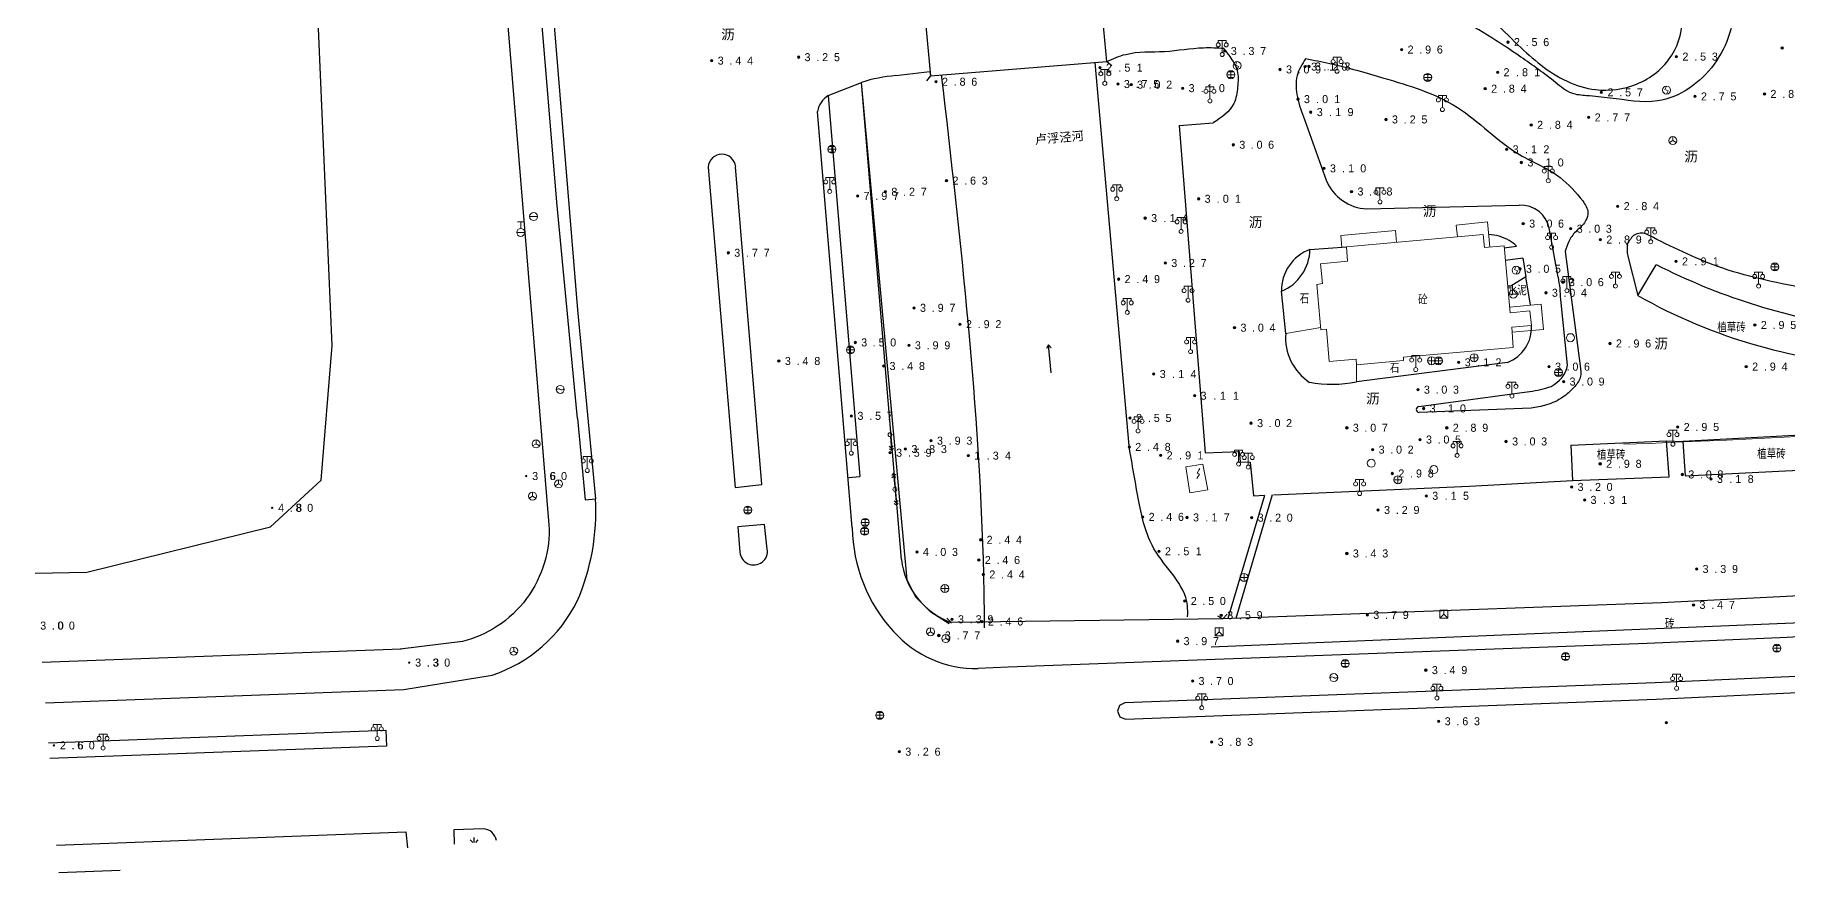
# Model space of a CAD drawing. Header units: metres. Extents: x 342272 to 345188, y 671156 to 672490.
# Drawn here: x 343175.6 to 343394.6, y 671169.7 to 671274.3 of the extents above; entities that cross this region are included whole.
import ezdxf
from ezdxf.enums import TextEntityAlignment as Align

# ---------------------------------------------------------------- set-up
doc = ezdxf.new("R2010")
doc.units = ezdxf.units.M
doc.header["$LTSCALE"] = 0.5
doc.header["$MEASUREMENT"] = 0
doc.layers.add('00-地形', color=251, linetype='Continuous')
doc.layers.add('00-文字', color=251, linetype='Continuous')
doc.layers.add('00-现状标高', color=2, linetype='Continuous', lineweight=0, plot=False)
doc.layers.add('地块线', color=7, linetype='Continuous', lineweight=0, plot=False)
for name, color, linetype, lineweight in [('公共设施纪念物', 8, 'Continuous', 0), ('普通房屋', 8, 'Continuous', 0), ('通讯及其他管线设施', 252, 'Continuous', 0)]:
    doc.layers.add(name, color=color, linetype=linetype, lineweight=lineweight)
doc.styles.add('MtXpl_', font='simhei.ttf')
doc.styles.add('MtXpl__1', font='')
doc.styles.add('正等线体2.0', font='MCS_Chinese1.shx', dxfattribs={"height": 2, "bigfont": 'MCS_Chinese1big.shx'})
doc.styles.add('细等线体2.5', font='MCS_Chinese1.shx', dxfattribs={"height": 2.5, "bigfont": 'MCS_Chinese1big.shx'})
doc.styles.add('细等线体3.0', font='MCS_Chinese1.shx', dxfattribs={"height": 3, "bigfont": 'MCS_Chinese1big.shx'})
doc.styles.get('MtXpl__1').set_extended_font_data('SimHei', italic=True)

# ---------------------------------------------------------------- blocks, each defined once
blk = doc.blocks.new('155210_1')
at = {"layer": '公共设施纪念物', "lineweight": 0}
for p, q in [((-1, 2.9), (-1, 3.5)), ((-1, 3.5), (1, 3.5)), ((0, 0.5), (0, 3.5)), ((1, 3.5), (1, 2.9))]:
    blk.add_line(p, q, dxfattribs=at)
for centre in [(-1, 2.4), (0, 0), (1, 2.4)]:
    blk.add_circle(centre, 0.5, dxfattribs=at)
blk = doc.blocks.new('174201')
at = {"layer": '通讯及其他管线设施', "linetype": 'Continuous', "lineweight": 0}
for p, q in [((-1, 0), (1, 0)), ((-0.7, 0.7), (0.7, 0.7)), ((0, -1), (0, 1)), ((-0.7, -0.7), (0.7, -0.7))]:
    blk.add_line(p, q, dxfattribs=at)
blk.add_circle((0, 0), 1, dxfattribs=at)
blk = doc.blocks.new('174400')
at = {"layer": '通讯及其他管线设施', "lineweight": 0}
blk.add_circle((0, 0), 1, dxfattribs=at)
for centre, start, end in [((-0.43, -0.55), 52.0967, 144.3058), ((0.43, 0.55), 232.0967, 324.3058)]:
    blk.add_arc(centre, 0.694, start, end, dxfattribs=at)
blk = doc.blocks.new('174700')
at = {"layer": '通讯及其他管线设施', "linetype": 'Continuous', "lineweight": 0}
for p, q in [((0, 1), (-0.38, 0.18)), ((-0.38, 0.18), (0.38, -0.18)), ((0, -1), (0.38, -0.18))]:
    blk.add_line(p, q, dxfattribs=at)
blk.add_circle((0, 0), 1, dxfattribs=at)
blk = doc.blocks.new('174601')
at = {"layer": '通讯及其他管线设施', "lineweight": 0}
for q in [(-0.87, -0.5), (0, 1), (0.87, -0.5)]:
    blk.add_line((0, 0), q, dxfattribs=at)
blk.add_circle((0, 0), 1, dxfattribs=at)
blk = doc.blocks.new('174100')
at = {"layer": '通讯及其他管线设施', "lineweight": 0}
blk.add_line((-1, 0), (1, 0), dxfattribs=at)
blk.add_circle((0, 0), 1, dxfattribs=at)
blk = doc.blocks.new('174200')
at = {"layer": '通讯及其他管线设施', "lineweight": 0}
for p, q in [((-1, 0), (1, 0)), ((0, 1), (0, -1))]:
    blk.add_line(p, q, dxfattribs=at)
blk.add_circle((0, 0), 1, dxfattribs=at)
blk = doc.blocks.new('174900')
at = {"layer": '通讯及其他管线设施', "lineweight": 0}
blk.add_circle((0, 0), 1, dxfattribs=at)
blk = doc.blocks.new('174602')
at = {"layer": '通讯及其他管线设施', "lineweight": 0}
for p, q in [((-1, 1), (-1, -1)), ((1, 1), (-1, 1)), ((-1, -1), (0, 0)), ((0, 0), (0, 1)), ((0, 0), (1, -1)), ((1, -1), (1, 1)), ((-1, -1), (1, -1))]:
    blk.add_line(p, q, dxfattribs=at)
blk = doc.blocks.new('213400_1')
at = {"layer": '00-现状标高', "linetype": 'Continuous', "lineweight": 0}
h = blk.add_hatch(color=256, dxfattribs=at)
edge = h.paths.add_edge_path()
edge.add_arc((0, 0), 0.3, 0, 360)
blk.add_circle((0, 0), 0.3, dxfattribs=at)
blk = doc.blocks.new('174601_1')
at = {"layer": '通讯及其他管线设施', "linetype": 'Continuous', "lineweight": 0}
for q in [(-0.87, -0.5), (0, 1), (0.87, -0.5)]:
    blk.add_line((0, 0), q, dxfattribs=at)
blk.add_circle((0, 0), 1, dxfattribs=at)
blk = doc.blocks.new('175200_1')
at = {"layer": '通讯及其他管线设施', "linetype": 'Continuous', "lineweight": 0}
for p, q in [((-1, 0), (1, 0)), ((-0.8, 2.6), (0.8, 2.6)), ((0, 1), (0, 2.6))]:
    blk.add_line(p, q, dxfattribs=at)
blk.add_circle((0, 0), 1, dxfattribs=at)
blk = doc.blocks.new('174100_1')
at = {"layer": '通讯及其他管线设施', "linetype": 'Continuous', "lineweight": 0}
blk.add_line((-1, 0), (1, 0), dxfattribs=at)
blk.add_circle((0, 0), 1, dxfattribs=at)
blk = doc.blocks.new('155210')
at = {"layer": '公共设施纪念物', "linetype": 'Continuous', "lineweight": 0}
for p, q in [((-1, 2.9), (-1, 3.5)), ((-1, 3.5), (1, 3.5)), ((0, 0.5), (0, 3.5)), ((1, 3.5), (1, 2.9))]:
    blk.add_line(p, q, dxfattribs=at)
for centre in [(-1, 2.4), (0, 0), (1, 2.4)]:
    blk.add_circle(centre, 0.5, dxfattribs=at)
blk = doc.blocks.new('213400_3')
at = {"layer": '00-现状标高', "linetype": 'Continuous', "lineweight": 0}
h = blk.add_hatch(color=256, dxfattribs=at)
edge = h.paths.add_edge_path()
edge.add_arc((0, 0), 0.3, 0, 360)
blk = doc.blocks.new('174400_1')
at = {"layer": '通讯及其他管线设施', "linetype": 'Continuous', "lineweight": 0}
blk.add_circle((0, 0), 1, dxfattribs=at)
for centre, start, end in [((-0.43, -0.55), 52.0967, 144.3058), ((0.43, 0.55), 232.0967, 324.3058)]:
    blk.add_arc(centre, 0.694, start, end, dxfattribs=at)

msp = doc.modelspace()

# ---------------------------------------------------------------- hatches: boundary and pattern name
at = {"layer": '00-现状标高', "lineweight": 0}
h = msp.add_hatch(color=256, dxfattribs=at)
edge = h.paths.add_edge_path()
edge.add_arc((343379.44, 671188.44), 0.15, 0, 360)

# ---------------------------------------------------------------- linework, layer by layer
at = {"layer": '00-地形', "lineweight": -3}
for p, q in [((343232.74, 671298.71), (343236.3, 671255.74)), ((343240.82, 671253.47), (343237.13, 671297.49)), ((343238.69, 671297.05), (343243.4, 671240.01)), ((343212.72, 671235.55), (343210.56, 671285.8)), ((343309.52, 671271.05), (343308.47, 671282.12)), ((343286.44, 671280.32), (343287.49, 671269.25)), ((343287.49, 671269.25), (343309.52, 671271.05)), ((343312.3, 671223.03), (343308.06, 671270.93)), ((343309.52, 671271.05), (343310.13, 671270.53)), ((343274.71, 671266.78), (343278.86, 671268.43)), ((343284.56, 671206.29), (343278.86, 671268.43)), ((343283.85, 671208.84), (343278.86, 671268.43)), ((343283.14, 671269.28), (343287.41, 671269.78)), ((343287.49, 671269.25), (343286.98, 671268.64)), ((343287.41, 671269.78), (343287.49, 671269.25)), ((343274.71, 671266.78), (343278.66, 671219.21)), ((343277.71, 671212.78), (343273.36, 671264.81)), ((343318.55, 671263.04), (343322.8, 671263.38)), ((343334.22, 671263.78), (343336.93, 671256.2)), ((343318.55, 671263.04), (343321.79, 671222.16)), ((343259.71, 671257.85), (343263.07, 671217.83)), ((343266.41, 671218.19), (343263.14, 671257.87)), ((343236.3, 671255.74), (343239.82, 671213.15)), ((343243.38, 671226.43), (343240.82, 671253.47)), ((343342.01, 671252.62), (343361.03, 671253.08)), ((343365.93, 671244.08), (343364.83, 671250)), ((343374.51, 671248.08), (343374.8, 671248.59)), ((343334.9, 671247.57), (343339.48, 671247.87)), ((343360.71, 671247.92), (343359.18, 671247.73)), ((343361.5, 671246.46), (343359.34, 671246.18)), ((343361.56, 671246.28), (343361.89, 671244.14)), ((343366.77, 671247.29), (343368.66, 671233.01)), ((343374.67, 671246.56), (343375.86, 671241.81)), ((343361.89, 671244.14), (343359.98, 671242.99)), ((343362.44, 671240.6), (343361.89, 671244.14)), ((343375.86, 671241.81), (343378.16, 671245.63)), ((343331.87, 671237.07), (343331.33, 671242.34)), ((343359.98, 671242.99), (343359.61, 671242.96)), ((343243.4, 671240.01), (343245.63, 671216.42)), ((343367.1, 671233.09), (343366.24, 671241.29)), ((343211.34, 671218.75), (343212.72, 671235.55)), ((343302.25, 671235.64), (343302, 671235.2)), ((343302.58, 671232.15), (343302.25, 671235.64)), ((343302.25, 671235.64), (343302.58, 671235.26)), ((343359.59, 671233.45), (343340.7, 671231.03)), ((343348.51, 671227.95), (343362.35, 671229.81)), ((343243.38, 671226.43), (343244.34, 671216.3)), ((343362.53, 671227.73), (343348.53, 671227.21)), ((343406.27, 671224.92), (343381.5, 671223.58)), ((343321.79, 671222.16), (343326.05, 671222.33)), ((343326.05, 671222.33), (343326.2, 671221.04)), ((343367.51, 671223.11), (343379.43, 671223.66)), ((343367.51, 671223.11), (343367.69, 671218.69)), ((343379.79, 671219.14), (343379.43, 671223.66)), ((343379.43, 671223.66), (343381.5, 671223.58)), ((343381.5, 671223.58), (343381.8, 671219.29)), ((343326.2, 671221.04), (343327.43, 671221.01)), ((343327.43, 671221.01), (343327.86, 671216.79)), ((343381.8, 671219.29), (343406.5, 671220.49)), ((343205.03, 671212.91), (343211.34, 671218.75)), ((343263.07, 671217.83), (343266.41, 671218.19)), ((343277.27, 671219.09), (343278.66, 671219.21)), ((343330.34, 671216.91), (343354.82, 671218.01)), ((343354.82, 671218.01), (343367.69, 671218.69)), ((343367.69, 671218.69), (343379.79, 671219.14)), ((343244.34, 671216.3), (343245.63, 671216.42)), ((343329.2, 671216.84), (343324.64, 671201.45)), ((343330.19, 671216.91), (343325.65, 671201.48)), ((343327.86, 671216.79), (343329.24, 671216.86)), ((343239.82, 671213.15), (343239.84, 671212.58)), ((343266.76, 671213.2), (343263.41, 671212.91)), ((343267.1, 671210.13), (343266.76, 671213.2)), ((343182.07, 671207.26), (343205.03, 671212.91)), ((343239.74, 671210.82), (343239.66, 671210.23)), ((343239.8, 671211.41), (343239.74, 671210.82)), ((343239.83, 671212), (343239.8, 671211.41)), ((343239.84, 671212.58), (343239.83, 671212)), ((343263.41, 671212.91), (343263.68, 671209.75)), ((343239.42, 671209.04), (343239.26, 671208.45)), ((343239.55, 671209.64), (343239.42, 671209.04)), ((343239.66, 671210.23), (343239.55, 671209.64)), ((343263.68, 671209.75), (343263.72, 671209.76)), ((343175.61, 671207.13), (343182.07, 671207.26)), ((343238.61, 671206.69), (343238.35, 671206.11)), ((343238.86, 671207.27), (343238.61, 671206.69)), ((343239.07, 671207.85), (343238.86, 671207.27)), ((343239.26, 671208.45), (343239.07, 671207.85)), ((343237.39, 671204.47), (343237.02, 671203.95)), ((343237.73, 671205), (343237.39, 671204.47)), ((343238.05, 671205.55), (343237.73, 671205)), ((343238.35, 671206.11), (343238.05, 671205.55)), ((343285.65, 671204.14), (343284.56, 671206.29)), ((343412.67, 671205.16), (343378.84, 671203.4)), ((343235.33, 671202.05), (343234.86, 671201.62)), ((343235.78, 671202.49), (343235.33, 671202.05)), ((343236.21, 671202.96), (343235.78, 671202.49)), ((343236.63, 671203.44), (343236.21, 671202.96)), ((343237.02, 671203.95), (343236.63, 671203.44)), ((343241.98, 671201.33), (343242.47, 671202.07)), ((343242.47, 671202.07), (343242.93, 671202.84)), ((343242.93, 671202.84), (343243.34, 671203.62)), ((343287.55, 671202.25), (343285.65, 671204.14)), ((343289.8, 671200.78), (343287.55, 671202.25)), ((343422.77, 671202.03), (343322.57, 671197.9)), ((343378.84, 671203.4), (343324, 671201.42)), ((343324, 671201.42), (343324.55, 671202)), ((343232.31, 671199.87), (343231.77, 671199.59)), ((343232.84, 671200.17), (343232.31, 671199.87)), ((343233.36, 671200.5), (343232.84, 671200.17)), ((343233.88, 671200.85), (343233.36, 671200.5)), ((343234.38, 671201.22), (343233.88, 671200.85)), ((343234.86, 671201.62), (343234.38, 671201.22)), ((343240.27, 671199.21), (343240.88, 671199.89)), ((343240.88, 671199.89), (343241.45, 671200.6)), ((343241.45, 671200.6), (343241.98, 671201.33)), ((343290.09, 671200.95), (343289.51, 671201.5)), ((343324, 671201.42), (343290.09, 671200.95)), ((343323.35, 671201.8), (343324, 671201.42)), ((343411.96, 671200.1), (343394.51, 671199.11)), ((343221.35, 671197.65), (343176.49, 671195.95)), ((343229.03, 671198.59), (343221.24, 671197.63)), ((343229.58, 671198.74), (343229.03, 671198.59)), ((343230.13, 671198.92), (343229.58, 671198.74)), ((343230.68, 671199.12), (343230.13, 671198.92)), ((343231.23, 671199.34), (343230.68, 671199.12)), ((343231.77, 671199.59), (343231.23, 671199.34)), ((343238.25, 671197.37), (343238.96, 671197.95)), ((343238.96, 671197.95), (343239.63, 671198.57)), ((343239.63, 671198.57), (343240.27, 671199.21)), ((343377.05, 671198.32), (343297.2, 671195.38)), ((343394.51, 671199.11), (343377.05, 671198.32)), ((343235.19, 671195.42), (343235.99, 671195.85)), ((343235.99, 671195.85), (343236.76, 671196.31)), ((343236.76, 671196.31), (343237.52, 671196.82)), ((343237.52, 671196.82), (343238.25, 671197.37)), ((343221.7, 671192.58), (343232.73, 671194.39)), ((343232.73, 671194.39), (343233.56, 671194.69)), ((343233.56, 671194.69), (343234.38, 671195.04)), ((343234.38, 671195.04), (343235.19, 671195.42)), ((343297.2, 671195.38), (343293.45, 671195.21)), ((343378.05, 671193.41), (343311.77, 671190.94)), ((343403.36, 671194.58), (343378.05, 671193.41)), ((343176.89, 671190.91), (343221.7, 671192.58)), ((343311.85, 671188.9), (343378.16, 671191.37)), ((343378.16, 671191.37), (343403.64, 671192.57)), ((343311.11, 671190.59), (343310.87, 671189.88)), ((343310.87, 671189.88), (343311.16, 671189.2)), ((343311.77, 671190.94), (343311.11, 671190.59)), ((343311.16, 671189.2), (343311.85, 671188.9)), ((343177.28, 671185.95), (343219.45, 671187.5)), ((343219.45, 671187.5), (343219.52, 671185.51)), ((343219.52, 671185.51), (343177.44, 671183.96)), ((343178.29, 671173.17), (343221.95, 671174.82)), ((343221.95, 671174.82), (343222.13, 671172.83)), ((343231.6, 671175.19), (343227.91, 671175.05)), ((343227.91, 671175.05), (343227.98, 671173.29)), ((343229.98, 671173.82), (343230.32, 671173.48)), ((343230.48, 671173.49), (343230.48, 671174.12)), ((343230.67, 671173.5), (343230.98, 671173.82)), ((343186.25, 671169.99), (343178.57, 671169.68))]:
    msp.add_line(p, q, dxfattribs=at)
for centre, radius, start, end in [((343285.12, 671248.07), 21.3, 95.325, 107.0773), ((343276.23, 671264.29), 2.91, 121.3823, 169.8187), ((343261.43, 671257.74), 1.72, 4.4719, 176.3896), ((343342.33, 671258.47), 5.86, 202.7658, 266.8557), ((343361.26, 671249.48), 3.61, 8.354, 93.6439), ((343356.96, 671243.74), 5.69, 94.0701, 94.164), ((343356.96, 671243.74), 5.69, 60.1898, 87.4859), ((343357.87, 671245.41), 3.8, 41.9233, 59.559), ((343377.6, 671247.51), 3.08, 168.3942, 198.0163), ((343376.3, 671247.99), 1.61, 56.654, 158.33), ((343336.86, 671242.4), 5.53, 110.7782, 180.5892), ((343329.15, 671247.66), 5.75, 292.3077, 359.0597), ((343357.87, 671245.41), 3.8, 13.2366, 16.1248), ((343349.64, 671240.92), 16.6, 1.2849, 11.0038), ((343413.92, 671315.85), 78.76, 242.9936, 261.7087), ((343409.15, 671300.4), 67.38, 240.3929, 268.0237), ((343338.65, 671236.58), 6.8, 175.8479, 235.7765), ((343357.93, 671237.79), 4.65, 290.8451, 3.2567), ((343363.37, 671233.89), 3.81, 295.7967, 347.9371), ((343337.58, 671246.34), 15.62, 259.8743, 281.5384), ((343360.17, 671244.76), 15.11, 278.3071, 288.7606), ((343348.56, 671227.58), 0.37, 97.722, 265.0324), ((343217.56, 671214.86), 28.12, 336.4492, 3.1913), ((343297.32, 671213.11), 19.62, 180.9581, 222.5689), ((343265.4, 671209.87), 1.72, 184.0099, 8.7467), ((343293.41, 671209.98), 9.63, 186.8001, 249.8073), ((343293.21, 671209.06), 13.85, 221.744, 270.9744), ((343231.55, 671173.46), 1.73, 8.4026, 88.5066)]:
    msp.add_arc(centre, radius, start, end, dxfattribs=at)
for points in [[(343366.46, 671296.75), (343365.71, 671295.75), (343370.29, 671293.25), (343373.57, 671294.25), (343378.54, 671292.55), (343383.18, 671289.81), (343386.06, 671284.97), (343387.84, 671278.71), (343385.4, 671270.69), (343378.34, 671266.11), (343372.41, 671266.47), (343369.44, 671266.76), (343367.64, 671267.06), (343365.6, 671268.4), (343361.25, 671271.59), (343352.7, 671276.76), (343340.14, 671280.67), (343327.99, 671282.51), (343318.48, 671282.79), (343312.75, 671281.52), (343309.56, 671281.97), (343308.47, 671282.12)], [(343318.61, 671295.79), (343331.97, 671286.53), (343337.42, 671284.13), (343345.04, 671282.49), (343352.21, 671280.24), (343357.58, 671276.28), (343360.89, 671273.11), (343367.02, 671268.57), (343370.58, 671267.53), (343375.72, 671268.22), (343380.12, 671271.82), (343381.4, 671276.83), (343380.8, 671280.02), (343379.75, 671283.42), (343377.46, 671285.96), (343373.82, 671288.41), (343372.14, 671289.09), (343368.64, 671289.75), (343363.51, 671289.96)], [(343309.52, 671271.05), (343311.88, 671271.93), (343316.73, 671272.3), (343321.61, 671272.76), (343324.16, 671272.7)], [(343324.11, 671272.64), (343325.29, 671271.04), (343325.81, 671269.91), (343325.86, 671267.85), (343325.4, 671265.81), (343322.82, 671263.36)], [(343334.35, 671271.38), (343333.3, 671269.27), (343333.33, 671266.57), (343334.22, 671263.78)], [(343334.36, 671271.4), (343337.37, 671270.79), (343344.15, 671268.96), (343353.32, 671265.31), (343361.09, 671259.41), (343366.17, 671256.55), (343368.98, 671253.62)], [(343288.84, 671269.35), (343294.1, 671206.9), (343294.21, 671200.3)], [(343368.98, 671253.62), (343369.64, 671252.16), (343369.37, 671251.2), (343369.19, 671250.89), (343368.1, 671249.77), (343367.24, 671248.55), (343366.77, 671247.29)], [(343451.25, 671247.03), (343441.52, 671243.49), (343429.69, 671241.21), (343418.94, 671240.28), (343406.93, 671241.03), (343396.63, 671242.73), (343385.85, 671245.43), (343377.19, 671249.34)], [(343368.66, 671233.01), (343368.67, 671231.55), (343367.85, 671230.3), (343366.49, 671229.1), (343364.46, 671228.14), (343362.53, 671227.73)], [(343319.61, 671201.68), (343319.59, 671203.1), (343315.41, 671210.18), (343313.53, 671216.06), (343312.3, 671223.03)]]:
    msp.add_spline(points, degree=3, dxfattribs=at)
at = {"layer": '00-现状标高', "lineweight": 0}
msp.add_circle((343379.44, 671188.44), 0.15, dxfattribs=at)
at = {"layer": '公共设施纪念物', "lineweight": 0}
for p, q in [((343380.21, 671194.2), (343380.21, 671194.5)), ((343380.21, 671194.5), (343381.21, 671194.5)), ((343380.71, 671193), (343380.71, 671194.5)), ((343381.21, 671194.5), (343381.21, 671194.2))]:
    msp.add_line(p, q, dxfattribs=at)
for centre in [(343380.21, 671193.95), (343381.21, 671193.95), (343380.71, 671192.75)]:
    msp.add_circle(centre, 0.25, dxfattribs=at)
at = {"layer": '地块线', "lineweight": 0}
msp.add_arc((343320.23, 672676.03), 1453.81, 272.12325, 288.30935, dxfattribs=at)
at = {"layer": '普通房屋', "lineweight": 0, "flags": 128}
for points in [[(343353.32, 671249.13), (343353.18, 671250.6), (343357.08, 671250.99), (343357.36, 671247.86)], [(343337.31, 671233.55), (343336.95, 671237.59), (343336.27, 671237.53), (343335.76, 671243.2), (343336.47, 671243.32), (343336.22, 671245.78), (343339.61, 671246.11), (343339.48, 671247.87), (343356.55, 671249.42), (343356.7, 671247.8), (343359.16, 671248.02), (343359.9, 671239.66), (343362.38, 671239.88), (343362.57, 671238.06), (343360.11, 671237.87), (343360.29, 671235.33), (343346.6, 671234.12), (343346.59, 671233.68), (343340.72, 671233.16), (343340.66, 671233.84), (343337.31, 671233.55)], [(343338.88, 671247.82), (343338.75, 671249.31), (343345.57, 671249.92), (343345.71, 671248.44)], [(343359.84, 671240.37), (343363.8, 671240.72), (343364.06, 671237.58), (343360.12, 671237.23)], [(343331.87, 671237.07), (343336.24, 671237.8)]]:
    msp.add_lwpolyline(points, dxfattribs=at)
msp.add_lwpolyline([(343331.87, 671237.07, 0.267615), (343334.83, 671230.96, 0.09481), (343340.7, 671231.03), (343340.72, 671233.16)], format="xyb", dxfattribs=at)
at = {"layer": '通讯及其他管线设施', "lineweight": 0}
for p, q in [((343282.47, 671224.18), (343282.62, 671222.43)), ((343282.59, 671222.74), (343282.32, 671222.97)), ((343282.62, 671222.43), (343282.35, 671222.66)), ((343282.82, 671223.01), (343282.59, 671222.74)), ((343282.85, 671222.7), (343282.62, 671222.43)), ((343282.64, 671219.32), (343282.87, 671219.6)), ((343283.02, 671217.85), (343282.87, 671219.6)), ((343282.87, 671219.6), (343283.14, 671219.37)), ((343320.79, 671219.61), (343321.13, 671220.2)), ((343320.79, 671219.61), (343321.08, 671219.48)), ((343282.67, 671219.02), (343282.89, 671219.29)), ((343282.89, 671219.29), (343283.17, 671219.06)), ((343283.07, 671217.36), (343283.23, 671215.61)), ((343320.76, 671218.96), (343321.08, 671219.48)), ((343283.2, 671215.92), (343282.93, 671216.15)), ((343283.23, 671215.61), (343282.96, 671215.84)), ((343283.43, 671216.19), (343283.2, 671215.92)), ((343283.45, 671215.88), (343283.23, 671215.61)), ((343392.74, 671197.74), (343393.74, 671197.74)), ((343392.89, 671198.09), (343393.59, 671198.09)), ((343393.24, 671197.24), (343393.24, 671198.24)), ((343366.34, 671196.7), (343367.34, 671196.7)), ((343366.49, 671197.05), (343367.19, 671197.05)), ((343366.49, 671196.35), (343367.19, 671196.35)), ((343366.83, 671196.2), (343366.84, 671197.2)), ((343392.89, 671197.39), (343393.59, 671197.39))]:
    msp.add_line(p, q, dxfattribs=at)
at = {"layer": '通讯及其他管线设施', "lineweight": 0, "flags": 128}
msp.add_lwpolyline([(343322.13, 671217.52), (343321.5, 671220.75), (343319.4, 671220.42), (343319.91, 671217.17), (343322.13, 671217.52)], dxfattribs=at)
at = {"layer": '通讯及其他管线设施', "lineweight": 0}
for centre, radius in [((343282.44, 671224.42), 0.25), ((343283.05, 671217.6), 0.25), ((343393.24, 671197.74), 0.5), ((343366.84, 671196.7), 0.5)]:
    msp.add_circle(centre, radius, dxfattribs=at)
msp.add_solid([(343321.16, 671220.26), (343321.16, 671220), (343320.94, 671220.12)], dxfattribs=at)

# ---------------------------------------------------------------- block references
at = {"layer": '00-现状标高', "lineweight": 0, "xscale": 0.5, "yscale": 0.5, "zscale": 0.5}
for name, p in [('213400_1', (343324.26, 671272.34)), ('213400_1', (343346.35, 671272.52)), ('213400_1', (343359.64, 671273.45)), ('213400_1', (343393.9, 671272.71)), ('213400_1', (343260.15, 671271.14)), ('213400_1', (343271, 671271.58)), ('213400_1', (343308.66, 671270.26)), ('213400_1', (343331.16, 671270.04)), ('213400_1', (343334.29, 671270.4)), ('213400_1', (343334.78, 671270.41)), ('213400_1', (343380.69, 671271.64)), ('213400_1', (343288.18, 671268.5)), ('213400_1', (343310.9, 671268.21)), ('213400_1', (343312.56, 671268.14)), ('213400_1', (343318.99, 671267.7)), ('213400_1', (343356.79, 671267.63)), ('213400_1', (343358.34, 671269.69)), ('213400_1', (343333.4, 671266.33)), ('213400_1', (343371.32, 671267.19)), ('213400_1', (343383.01, 671266.68)), ('213400_1', (343391.69, 671266.98)), ('213400_1', (343335, 671264.71)), ('213400_1', (343344.4, 671263.79)), ('213400_1', (343369.73, 671264.05)), ('213400_1', (343362.54, 671263.12)), ('213400_1', (343325.32, 671260.63)), ('213400_1', (343359.47, 671260.06)), ('213400_1', (343336.65, 671257.68)), ('213400_1', (343361.32, 671258.42)), ('213400_1', (343281.85, 671254.76)), ('213400_1', (343289.49, 671256.15)), ('213400_1', (343340.09, 671254.79)), ('213400_1', (343278.38, 671254.24)), ('213400_1', (343320.99, 671253.88)), ('213400_1', (343373.35, 671252.96)), ('213400_1', (343314.31, 671251.47)), ('213400_1', (343361.54, 671250.78)), ('213400_1', (343367.49, 671250.14)), ('213400_1', (343371.18, 671248.79)), ('213400_1', (343262.22, 671247.14)), ('213400_1', (343316.82, 671245.86)), ('213400_1', (343380.64, 671246.06)), ('213400_1', (343310.99, 671243.85)), ('213400_1', (343361.14, 671245.14)), ('213400_1', (343366.51, 671243.47)), ('213400_1', (343364.38, 671242.14)), ('213400_1', (343285.43, 671240.26)), ('213400_1', (343291.17, 671238.22)), ('213400_1', (343325.47, 671237.78)), ('213400_1', (343390.49, 671238.12)), ('213400_1', (343278.08, 671235.94)), ('213400_1', (343284.79, 671235.59)), ('213400_1', (343372.38, 671235.81)), ('213400_1', (343268.54, 671233.63)), ('213400_1', (343281.62, 671233)), ('213400_1', (343353.49, 671233.45)), ('213400_1', (343364.78, 671232.91)), ('213400_1', (343389.4, 671232.92)), ('213400_1', (343315.38, 671232)), ('213400_1', (343366.59, 671231.05)), ('213400_1', (343320.48, 671229.29)), ('213400_1', (343348.39, 671230.04)), ('213400_1', (343277.61, 671226.77)), ('213400_1', (343312.43, 671226.51)), ('213400_1', (343349.11, 671227.69)), ('213400_1', (343327.55, 671225.86)), ('213400_1', (343339.51, 671225.28)), ('213400_1', (343348.65, 671223.81)), ('213400_1', (343352, 671225.28)), ('213400_1', (343380.85, 671225.39)), ('213400_1', (343282.44, 671222.17)), ('213400_1', (343284.36, 671222.63)), ('213400_1', (343287.55, 671223.67)), ('213400_1', (343292.21, 671221.8)), ('213400_1', (343312.32, 671222.9)), ('213400_1', (343316.25, 671221.83)), ('213400_1', (343342.73, 671222.55)), ('213400_1', (343359.41, 671223.57)), ('213400_1', (343345.19, 671219.57)), ('213400_1', (343371.16, 671220.78)), ('213400_1', (343381.43, 671219.45)), ('213400_3', (343236.97, 671219.25)), ('213400_1', (343367.59, 671217.89)), ('213400_1', (343385, 671218.9)), ('213400_3', (343205.23, 671215.28)), ('213400_1', (343343.41, 671215.01)), ('213400_1', (343349.43, 671216.78)), ('213400_1', (343369.21, 671216.27)), ('213400_1', (343314, 671214.15)), ('213400_1', (343319.54, 671214.08)), ('213400_1', (343327.62, 671214.06)), ('213400_1', (343293.75, 671211.29)), ('213400_1', (343285.79, 671209.77)), ('213400_1', (343293.53, 671208.76)), ('213400_1', (343316.03, 671209.85)), ('213400_1', (343339.51, 671209.58)), ('213400_1', (343294.09, 671206.96)), ('213400_1', (343383.21, 671207.64)), ('213400_1', (343319.26, 671203.64)), ('213400_1', (343323.81, 671201.87)), ('213400_1', (343342.07, 671201.91)), ('213400_1', (343382.82, 671203.15)), ('213400_1', (343290.17, 671201.36)), ('213400_1', (343293.92, 671201.08)), ('213400_1', (343288.53, 671199.34)), ('213400_1', (343318.36, 671198.63)), ('213400_3', (343222.35, 671195.95)), ('213400_1', (343320.23, 671193.65)), ('213400_1', (343349.38, 671195.01)), ('213400_1', (343350.99, 671188.62)), ('213400_3', (343177.96, 671185.61)), ('213400_1', (343283.59, 671184.82)), ('213400_1', (343322.62, 671186.05))]:
    msp.add_blockref(name, p, dxfattribs=at)
at = {"layer": '公共设施纪念物', "lineweight": 0, "xscale": 0.5, "yscale": 0.5, "zscale": 0.5}
for name, p in [('155210_1', (343323.94, 671271.92)), ('155210_1', (343323.94, 671271.91)), ('155210_1', (343309.27, 671268.3)), ('155210_1', (343338.28, 671269.82)), ('155210_1', (343322.41, 671266.11)), ('155210_1', (343351.45, 671265.03)), ('155210_1', (343364.68, 671256.15)), ('155210_1', (343274.89, 671254.8)), ('155210_1', (343310.75, 671253.89)), ('155210_1', (343343.65, 671253.5)), ('155210_1', (343318.8, 671249.81)), ('155210_1', (343377.48, 671248.52)), ('155210_1', (343365.1, 671247.84)), ('155210_1', (343367, 671242.41)), ('155210_1', (343373.07, 671242.99)), ('155210_1', (343390.96, 671242.98)), ('155210_1', (343312.07, 671239.69)), ('155210_1', (343319.68, 671241.22)), ('155210_1', (343319.98, 671234.8)), ('155210_1', (343348.11, 671232.55)), ('155210_1', (343360.14, 671229.25)), ('155210_1', (343313.42, 671224.89)), ('155210_1', (343380.25, 671223.23)), ('155210_1', (343277.58, 671222.11)), ('155210_1', (343325.98, 671220.75)), ('155210_1', (343327.2, 671220.37)), ('155210_1', (343353.29, 671221.83)), ('155210_1', (343244.61, 671219.94)), ('155210_1', (343341.11, 671217.07)), ('155210_1', (343350.76, 671191.53)), ('155210_1', (343321.38, 671190.31)), ('155210', (343184.1, 671185.28)), ('155210', (343218.37, 671186.47))]:
    msp.add_blockref(name, p, dxfattribs=at)
at = {"layer": '通讯及其他管线设施', "lineweight": 0, "xscale": 0.5, "yscale": 0.5, "zscale": 0.5}
for name, p in [('174700', (343325.79, 671270.52)), ('174201', (343325.02, 671269.39)), ('174201', (343349.61, 671269.05)), ('174700', (343379.45, 671267.46)), ('174601', (343380.24, 671261.16)), ('174201', (343275.17, 671260.07)), ('175200_1', (343236.29, 671249.69)), ('174100_1', (343237.9, 671251.67)), ('174201', (343392.98, 671245.38)), ('174700', (343360.66, 671244.96)), ('174100', (343360.32, 671241.99)), ('174201', (343277.48, 671235.01)), ('174900', (343367.45, 671236.54)), ('174200', (343350.09, 671233.66)), ('174201', (343350.96, 671233.65)), ('174200', (343355.4, 671234.03)), ('174201', (343365.95, 671232.19)), ('174400_1', (343241.23, 671230.08)), ('174601_1', (343238.2, 671223.27)), ('174900', (343342.56, 671220.85)), ('174900', (343350.38, 671220.06)), ('174601_1', (343241.02, 671218.27)), ('174200', (343345.89, 671218.79)), ('174601_1', (343237.76, 671216.75)), ('174201', (343264.65, 671215)), ('174201', (343279.32, 671213.47)), ('174201', (343279.26, 671212.36)), ('174200', (343326.66, 671206.59)), ('174200', (343289.28, 671205.21)), ('174602', (343351.63, 671201.99)), ('174601', (343287.49, 671199.8)), ('174602', (343323.56, 671199.81)), ('174601_1', (343235.41, 671197.39)), ('174601', (343289.4, 671198.95)), ('174201', (343339.3, 671195.83)), ('174400', (343337.88, 671194.09)), ('174201', (343281.14, 671189.37))]:
    msp.add_blockref(name, p, dxfattribs=at)

# ---------------------------------------------------------------- texts
at = {"layer": '00-地形', "lineweight": -3, "style": 'MtXpl__1', "oblique": 345}
msp.add_text('卢浮泾河', height=1.125, rotation=4.8188, dxfattribs=at).set_placement((343300.57, 671260.72))
at = {"layer": '00-地形', "lineweight": -3, "style": 'MtXpl_'}
for p in [(343381.67, 671258.53), (343377.92, 671235.17)]:
    msp.add_text('沥', height=1.25, dxfattribs=at).set_placement(p)
at = {"layer": '00-地形', "lineweight": -3}
for s, style, p in [('植草砖', '细等线体3.0', (343387.58, 671237.84)), ('植草砖', '细等线体3.0', (343372.54, 671221.91)), ('植草砖', '细等线体3.0', (343392.56, 671222.03)), ('砖', '细等线体2.5', (343379.85, 671200.84))]:
    msp.add_text(s, height=1.25, dxfattribs=dict(at, style=style)).set_placement(p, align=Align.MIDDLE_CENTER)
at = {"layer": '00-文字', "lineweight": -3}
for s, style, p in [('沥', 'MtXpl_', (343261.33, 671273.79)), ('沥', 'MtXpl_', (343349, 671251.73)), ('沥', 'MtXpl_', (343327.25, 671250.34)), ('石', '细等线体3.0', (343333.62, 671240.8)), ('水泥', '细等线体3.0', (343359.61, 671241.83)), ('石', '细等线体3.0', (343344.89, 671232.13)), ('沥', 'MtXpl_', (343341.91, 671228.3))]:
    msp.add_text(s, height=1.25, dxfattribs=dict(at, style=style)).set_placement(p)
at = {"layer": '00-现状标高', "lineweight": 0, "char_height": 1, "attachment_point": 4, "line_spacing_factor": 0.722892, "style": '正等线体2.0'}
for s, insert in [('\\T1.979;3.25', (343271.75, 671271.57)), ('\\T1.979;3.37', (343325.01, 671272.34)), ('\\T1.966;2.96', (343347.1, 671272.52)), ('\\T1.966;2.56', (343360.39, 671273.45)), ('\\T1.979;2.53', (343381.44, 671271.64)), ('\\T1.979;3.44', (343260.9, 671271.14)), ('\\T2.069;2.51', (343309.41, 671270.26)), ('\\T1.952;3.09', (343331.91, 671270.04)), ('\\T2.037;3.10', (343335.04, 671270.39)), ('\\T1.979;3.23', (343335.53, 671270.41)), ('\\T2.069;2.81', (343359.09, 671269.69)), ('\\T1.966;2.86', (343288.93, 671268.5)), ('\\T1.979;3.75', (343311.65, 671268.21)), ('\\T1.952;3.02', (343313.31, 671268.14)), ('\\T2.037;3.10', (343319.74, 671267.7)), ('\\T1.979;2.84', (343357.54, 671267.63)), ('\\T1.979;2.57', (343372.07, 671267.18)), ('\\T2.037;3.01', (343334.15, 671266.33)), ('\\T1.979;2.75', (343383.76, 671266.67)), ('\\T1.979;2.89', (343392.44, 671266.98)), ('\\T2.069;3.19', (343335.75, 671264.71)), ('\\T1.979;3.25', (343345.15, 671263.79)), ('\\T1.979;2.84', (343363.29, 671263.12)), ('\\T1.979;2.77', (343370.48, 671264.05)), ('\\T1.940;3.06', (343326.07, 671260.63)), ('\\T2.069;3.12', (343360.22, 671260.06)), ('\\T2.037;3.10', (343362.07, 671258.42)), ('\\T2.037;3.10', (343337.4, 671257.68)), ('\\T1.979;7.97', (343279.13, 671254.24)), ('\\T1.979;8.27', (343282.6, 671254.76)), ('\\T1.966;2.63', (343290.24, 671256.15)), ('\\T1.952;3.08', (343340.84, 671254.79)), ('\\T2.037;3.01', (343321.74, 671253.88)), ('\\T1.979;2.84', (343374.1, 671252.96)), ('\\T2.069;3.14', (343315.06, 671251.47)), ('\\T1.940;3.06', (343362.29, 671250.78)), ('\\T1.952;3.03', (343368.24, 671250.14)), ('\\T1.979;2.89', (343371.93, 671248.79)), ('\\T1.979;3.77', (343262.97, 671247.14)), ('\\T1.979;3.27', (343317.57, 671245.86)), ('\\T2.069;2.91', (343381.39, 671246.06)), ('\\T1.979;2.49', (343311.74, 671243.85)), ('\\T1.952;3.05', (343361.89, 671245.14)), ('\\T1.940;3.06', (343367.26, 671243.47)), ('\\T1.952;3.04', (343365.13, 671242.14)), ('\\T1.979;3.97', (343286.18, 671240.26)), ('\\T1.979;2.92', (343291.92, 671238.22)), ('\\T1.952;3.04', (343326.22, 671237.78)), ('\\T1.979;2.95', (343391.24, 671238.12)), ('\\T1.952;3.50', (343278.83, 671235.94)), ('\\T1.979;3.99', (343285.54, 671235.58)), ('\\T1.966;2.96', (343373.13, 671235.81)), ('\\T1.979;3.48', (343269.29, 671233.62)), ('\\T1.979;3.48', (343282.37, 671232.99)), ('\\T2.069;3.12', (343354.24, 671233.45)), ('\\T1.940;3.06', (343365.53, 671232.91)), ('\\T1.979;2.94', (343390.15, 671232.92)), ('\\T2.069;3.14', (343316.13, 671231.99)), ('\\T1.952;3.03', (343349.14, 671230.04)), ('\\T1.952;3.09', (343367.34, 671231.05)), ('\\T2.176;3.11', (343321.23, 671229.28)), ('\\T1.979;3.57', (343278.36, 671226.77)), ('\\T1.979;2.55', (343313.18, 671226.51)), ('\\T1.952;3.02', (343328.3, 671225.86)), ('\\T2.037;3.10', (343349.86, 671227.69)), ('\\T1.979;3.93', (343288.3, 671223.67)), ('\\T1.952;3.07', (343340.26, 671225.28)), ('\\T1.952;3.05', (343349.4, 671223.81)), ('\\T1.979;2.89', (343352.75, 671225.28)), ('\\T1.952;3.03', (343360.16, 671223.57)), ('\\T1.979;2.95', (343381.6, 671225.38)), ('\\T1.979;3.59', (343283.19, 671222.16)), ('\\T1.979;3.83', (343285.11, 671222.62)), ('\\T2.069;1.34', (343292.96, 671221.8)), ('\\T1.979;2.48', (343313.07, 671222.89)), ('\\T2.069;2.91', (343317, 671221.83)), ('\\T1.952;3.02', (343343.48, 671222.55)), ('\\T1.940;3.60', (343237.72, 671219.25)), ('\\T1.991;3.6', (343237.72, 671219.25)), ('\\T1.979;2.98', (343345.94, 671219.57)), ('\\T1.979;2.98', (343371.91, 671220.78)), ('\\T1.952;3.08', (343382.18, 671219.45)), ('\\T1.952;3.20', (343368.34, 671217.89)), ('\\T2.069;3.18', (343385.75, 671218.89)), ('\\T1.952;4.80', (343205.98, 671215.28)), ('\\T2.010;4.8', (343205.98, 671215.28)), ('\\T1.979;3.29', (343344.16, 671215.01)), ('\\T2.069;3.15', (343350.18, 671216.78)), ('\\T2.069;3.31', (343369.96, 671216.27)), ('\\T1.966;2.46', (343314.75, 671214.15)), ('\\T2.069;3.17', (343320.29, 671214.08)), ('\\T1.952;3.20', (343328.37, 671214.05)), ('\\T1.979;2.44', (343294.5, 671211.29)), ('\\T1.952;4.03', (343286.54, 671209.77)), ('\\T1.966;2.46', (343294.28, 671208.76)), ('\\T2.069;2.51', (343316.78, 671209.85)), ('\\T1.979;3.43', (343340.26, 671209.58)), ('\\T1.979;2.44', (343294.84, 671206.96)), ('\\T1.979;3.39', (343383.96, 671207.64)), ('\\T1.952;2.50', (343320.01, 671203.64)), ('\\T1.979;3.59', (343324.56, 671201.87)), ('\\T1.979;3.79', (343342.82, 671201.91)), ('\\T1.979;3.47', (343383.57, 671203.15)), ('\\T1.927;3.00', (343176.25, 671200.57)), ('\\T1.972;3.0', (343176.25, 671200.57)), ('\\T1.979;3.77', (343289.28, 671199.34)), ('\\T1.979;3.39', (343290.92, 671201.36)), ('\\T1.966;2.46', (343294.67, 671201.08)), ('\\T1.979;3.97', (343319.11, 671198.63)), ('\\T1.952;3.30', (343223.1, 671195.95)), ('\\T2.010;3.3', (343223.1, 671195.95)), ('\\T1.979;3.49', (343350.13, 671195.01)), ('\\T1.952;3.70', (343320.98, 671193.64)), ('\\T1.966;3.63', (343351.74, 671188.62)), ('\\T1.940;2.60', (343178.71, 671185.61)), ('\\T1.991;2.6', (343178.71, 671185.61)), ('\\T1.966;3.26', (343284.34, 671184.82)), ('\\T1.979;3.83', (343323.37, 671186.05))]:
    msp.add_mtext(s, dxfattribs=dict(at, insert=insert))
at = {"layer": '普通房屋', "lineweight": 0, "insert": (343349.17, 671241.29), "char_height": 1.25, "attachment_point": 5, "line_spacing_factor": 0.722892, "style": '细等线体2.5'}
msp.add_mtext('\\T1.280;砼', dxfattribs=at)

doc.saveas('drawing.dxf')
